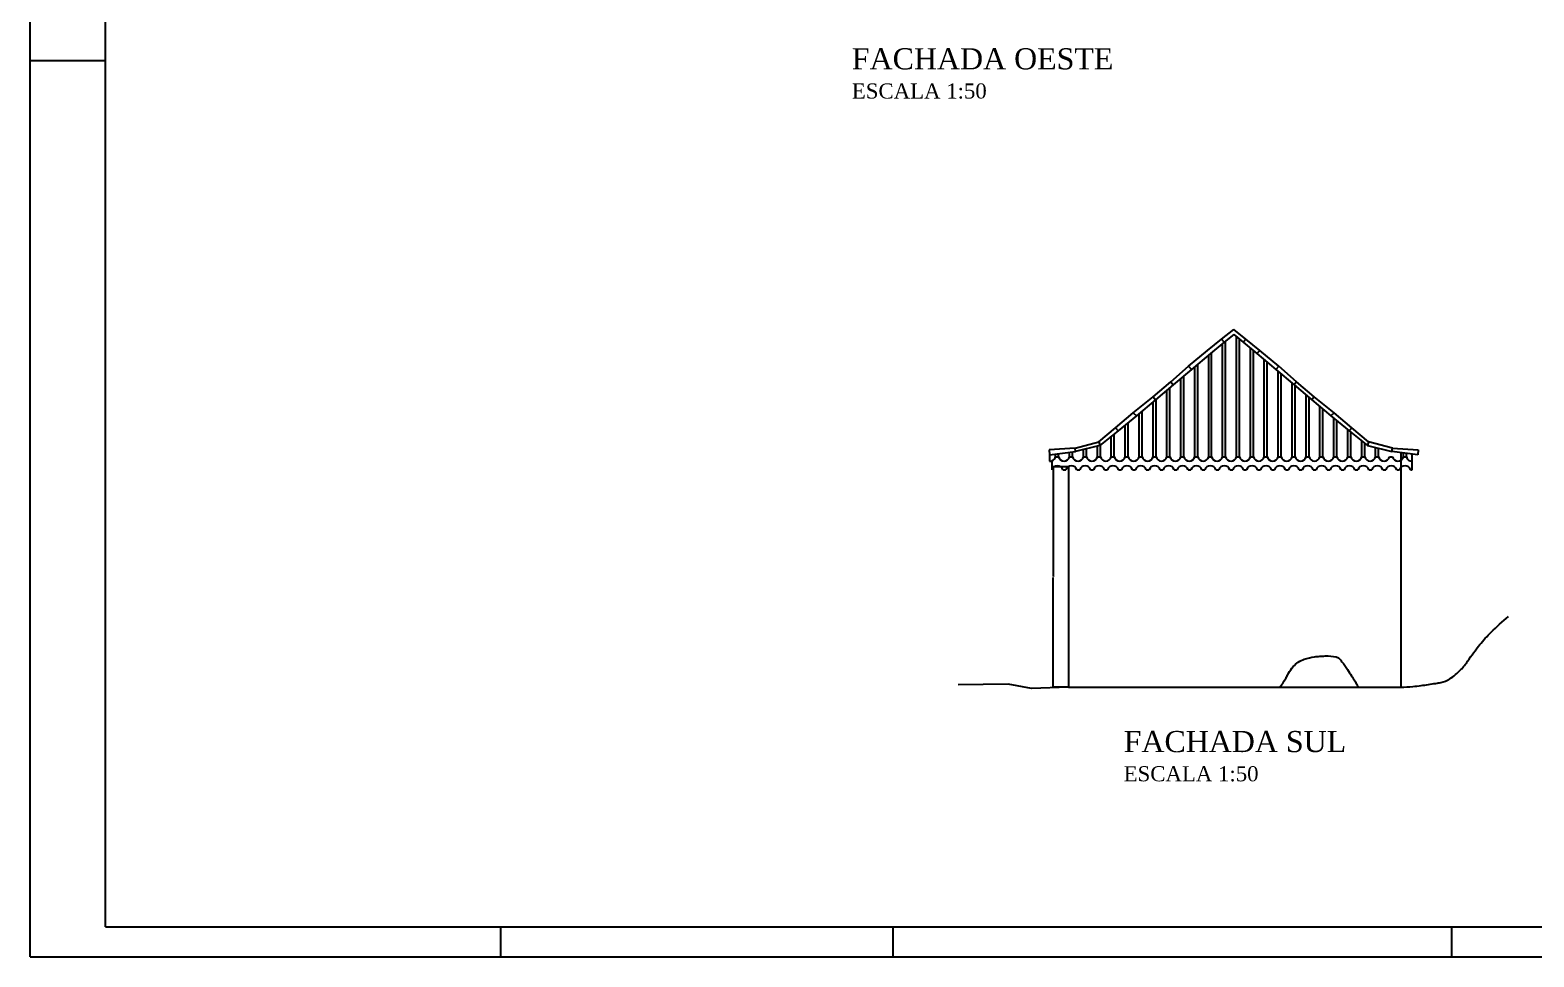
# Model space of a CAD drawing. Extents: x -1289 to 841, y -797 to 594.
# Drawn here: x -1288.5 to -790.3, y -4.5 to 302.6 of the extents above; entities that cross this region are included whole.
import ezdxf

# ---------------------------------------------------------------- set-up
doc = ezdxf.new("R2010")
doc.units = 0
doc.header["$MEASUREMENT"] = 0
doc.layers.get('0').update_dxf_attribs({"linetype": 'CONTINUOUS'})
doc.layers.get('DEFPOINTS').update_dxf_attribs({"linetype": 'CONTINUOUS'})
for name, color, linetype in [('COBERTURA', 2, 'CONTINUOUS'), ('CONTINENTE', 1, 'CONTINUOUS'), ('COTAS', 1, 'CONTINUOUS'), ('ESQUADRIAS', 2, 'CONTINUOUS'), ('MARGEXT', 2, 'CONTINUOUS'), ('MARGINT', 6, 'CONTINUOUS'), ('PAREDE', 1, 'CONTINUOUS'), ('PISO', 1, 'CONTINUOUS')]:
    doc.layers.add(name, color=color, linetype=linetype)
doc.dimstyles.get("Standard").update_dxf_attribs({"dimtxt": 0.18, "dimasz": 0.18, "dimexe": 0.18, "dimexo": 0.0625, "dimgap": 0.09, "dimtad": 0, "dimtih": 1, "dimtoh": 1, "dimdec": 4, "dimzin": 0, "dimdsep": 46, "dimtxsty": 'STANDARD', "dimcen": 0.09, "dimadec": 0, "dimazin": 0, "dimtfac": 1, "dimtdec": 4, "dimtofl": 0, "dimtmove": 0, "dimatfit": 3, "dimfxl": 1, "dimtolj": 1, "dimtzin": 0, "dimarcsym": 0})

# ---------------------------------------------------------------- blocks, each defined once
blk = doc.blocks.new('*D14')
at = {"color": 0, "linetype": 'ByBlock'}
for p, q in [((-944.48, 157.94), (-949.68, 157.94)), ((-949.5, 157.76), (-949.5, 121.57)), ((-949.5, 85.02), (-949.5, 121.21)), ((-944.48, 84.84), (-949.68, 84.84))]:
    blk.add_line(p, q, dxfattribs=at)
for points in [[(-949.53, 157.76), (-949.47, 157.76), (-949.5, 157.94)], [(-949.53, 85.02), (-949.47, 85.02), (-949.5, 84.84)]]:
    blk.add_solid(points, dxfattribs=at)
at = {"layer": 'DEFPOINTS', "color": 0, "linetype": 'ByBlock'}
for p in [(-949.5, 157.94), (-944.41, 157.94), (-944.41, 84.84)]:
    blk.add_point(p, dxfattribs=at)
at = {"color": 0, "linetype": 'ByBlock', "insert": (-949.5, 121.39), "char_height": 0.18, "attachment_point": 5}
blk.add_mtext('\\A1;73.1060', dxfattribs=at)

msp = doc.modelspace()

# ---------------------------------------------------------------- linework, layer by layer
at = {"layer": 'COBERTURA', "color": 2}
for p, q in [((-893.74094, 200.19436), (-889.72225, 203.40497)), ((-889.72225, 201.72738), (-892.90198, 199.17984)), ((-885.70356, 200.19436), (-889.72225, 203.40497)), ((-889.72225, 201.72738), (-886.54252, 199.17984)), ((-923.00929, 175.79255), (-916.3859, 181.1298)), ((-915.59109, 180.11528), (-921.94955, 174.82214)), ((-916.3859, 181.1298), (-915.59109, 180.11528)), ((-863.0586, 181.1298), (-863.85341, 180.11528)), ((-863.85341, 180.11528), (-857.49495, 174.82214)), ((-856.43521, 175.79255), (-863.0586, 181.1298)), ((-928.87302, 170.77968), (-923.00929, 175.79255)), ((-921.94955, 174.82214), (-928.03406, 169.80927)), ((-923.00929, 175.79255), (-921.94955, 174.82214)), ((-856.43521, 175.79255), (-857.49495, 174.82214)), ((-857.49495, 174.82214), (-851.41044, 169.80927)), ((-850.57148, 170.77968), (-856.43521, 175.79255)), ((-934.43667, 166.19229), (-928.87302, 170.77968)), ((-928.03406, 169.80927), (-934.08342, 164.95722)), ((-928.87302, 170.77968), (-928.03406, 169.80927)), ((-850.57148, 170.77968), (-851.41044, 169.80927)), ((-851.41044, 169.80927), (-845.36108, 164.95722)), ((-845.00783, 166.19229), (-850.57148, 170.77968)), ((-942.29642, 164.11914), (-934.43667, 166.19229)), ((-934.08342, 164.95722), (-942.16396, 162.92818)), ((-934.43667, 166.19229), (-934.08342, 164.95722)), ((-845.00783, 166.19229), (-845.36108, 164.95722)), ((-845.36108, 164.95722), (-837.28054, 162.92818)), ((-837.14808, 164.11914), (-845.00783, 166.19229)), ((-942.29642, 164.11914), (-950.86268, 163.50161)), ((-950.86268, 163.50161), (-950.77437, 161.86955)), ((-950.77437, 161.86955), (-942.16396, 162.92818)), ((-942.16396, 162.92818), (-942.29642, 164.11914)), ((-837.28054, 162.92818), (-837.14808, 164.11914)), ((-828.67013, 161.86955), (-837.28054, 162.92818)), ((-837.14808, 164.11914), (-828.58182, 163.50161)), ((-828.58182, 163.50161), (-828.67013, 161.86955))]:
    msp.add_line(p, q, dxfattribs=at)
at = {"layer": 'COBERTURA', "color": 1}
for p, q in [((-892.41487, 161.17456), (-892.41487, 199.5701)), ((-888.79353, 161.17456), (-888.79353, 200.98331)), ((-887.80594, 161.17456), (-887.80594, 200.19207)), ((-898.01139, 161.17456), (-898.01139, 194.92901)), ((-897.0238, 161.17456), (-897.0238, 195.7554)), ((-893.40246, 161.17456), (-893.40246, 198.76404)), ((-884.1846, 161.17456), (-884.1846, 197.22087)), ((-883.19702, 161.17456), (-883.19702, 196.40037)), ((-902.62032, 161.17456), (-902.62032, 191.05804)), ((-901.63273, 161.17456), (-901.63273, 191.8875)), ((-879.57567, 161.17456), (-879.57567, 193.36898)), ((-878.58809, 161.17456), (-878.58809, 192.80688)), ((-874.96674, 161.17456), (-874.96674, 189.49816)), ((-907.22925, 161.17456), (-907.22925, 187.18774)), ((-906.24166, 161.17456), (-906.24166, 188.01702)), ((-873.97916, 161.17456), (-873.97916, 188.66889)), ((-870.35781, 161.17456), (-870.35781, 185.62806)), ((-869.37023, 161.17456), (-869.37023, 184.79625)), ((-916.44711, 161.17456), (-916.44711, 179.40268)), ((-915.45952, 161.17456), (-915.45952, 180.22692)), ((-911.83818, 161.17456), (-911.83818, 183.29959)), ((-910.85059, 161.17456), (-910.85059, 184.13755)), ((-865.74888, 161.17456), (-865.74888, 181.72357)), ((-864.7613, 161.17456), (-864.7613, 180.88562)), ((-921.05604, 161.17456), (-921.05604, 175.56595)), ((-920.06845, 161.17456), (-920.06845, 176.38807)), ((-861.13995, 161.17456), (-861.13995, 177.85645)), ((-860.15237, 161.17456), (-860.15237, 177.03432)), ((-925.66497, 161.17456), (-925.66497, 171.7611)), ((-924.67738, 161.17456), (-924.67738, 172.57475)), ((-856.53102, 161.17456), (-856.53102, 174.02798)), ((-855.54344, 161.17456), (-855.54344, 173.21434)), ((-851.92209, 161.17456), (-851.92209, 170.2308)), ((-850.93451, 161.17456), (-850.93451, 169.42753)), ((-934.88283, 161.17456), (-934.88283, 164.75649)), ((-933.89524, 161.17456), (-933.89524, 165.10815)), ((-930.2739, 161.17456), (-930.2739, 168.01274)), ((-929.28631, 161.17456), (-929.28631, 168.80486)), ((-847.31316, 161.17456), (-847.31316, 166.52294)), ((-846.32558, 161.17456), (-846.32558, 165.73082)), ((-950.77437, 161.86955), (-950.77437, 159.79374)), ((-949.95939, 159.86244), (-949.95939, 156.85618)), ((-948.70962, 161.17456), (-948.70962, 162.09254)), ((-948.70962, 161.17456), (-947.72203, 161.17456)), ((-947.72203, 161.17456), (-947.72203, 162.19919)), ((-944.10069, 161.17456), (-944.10069, 162.59027)), ((-944.10069, 161.17456), (-943.1131, 161.17456)), ((-943.1131, 161.17456), (-943.1131, 162.73129)), ((-939.49176, 161.17456), (-939.49176, 163.59918)), ((-939.49176, 161.17456), (-938.50417, 161.17456)), ((-938.50417, 161.17456), (-938.50417, 163.84716)), ((-934.88283, 161.17456), (-933.89524, 161.17456)), ((-930.2739, 161.17456), (-929.28631, 161.17456)), ((-925.66497, 161.17456), (-924.67738, 161.17456)), ((-921.05604, 161.17456), (-920.06845, 161.17456)), ((-916.44711, 161.17456), (-915.45952, 161.17456)), ((-911.83818, 161.17456), (-910.85059, 161.17456)), ((-907.22925, 161.17456), (-906.24166, 161.17456)), ((-902.62032, 161.17456), (-901.63273, 161.17456)), ((-898.01139, 161.17456), (-897.0238, 161.17456)), ((-893.40246, 161.17456), (-892.41487, 161.17456)), ((-888.79353, 161.17456), (-887.80594, 161.17456)), ((-884.1846, 161.17456), (-883.19702, 161.17456)), ((-879.57567, 161.17456), (-878.58809, 161.17456)), ((-874.96674, 161.17456), (-873.97916, 161.17456)), ((-870.35781, 161.17456), (-869.37023, 161.17456)), ((-865.74888, 161.17456), (-864.7613, 161.17456)), ((-861.13995, 161.17456), (-860.15237, 161.17456)), ((-856.53102, 161.17456), (-855.54344, 161.17456)), ((-851.92209, 161.17456), (-850.93451, 161.17456)), ((-847.31316, 161.17456), (-846.32558, 161.17456)), ((-842.70424, 161.17456), (-842.70424, 164.29008)), ((-842.70424, 161.17456), (-841.71665, 161.17456)), ((-841.71665, 161.17456), (-841.71665, 164.0421)), ((-838.09531, 161.17456), (-837.10772, 161.17456)), ((-833.48638, 161.17456), (-833.48638, 162.4617)), ((-833.48638, 161.17456), (-832.49879, 161.17456)), ((-832.49879, 161.17456), (-832.49879, 162.34028)), ((-946.33805, 156.85618), (-945.35046, 156.85618)), ((-941.72912, 156.85618), (-940.74153, 156.85618)), ((-937.12019, 156.85618), (-936.1326, 156.85618)), ((-932.51126, 156.85618), (-931.52367, 156.85618)), ((-927.90233, 156.85618), (-926.91474, 156.85618)), ((-923.2934, 156.85618), (-922.30581, 156.85618)), ((-918.68447, 156.85618), (-917.69688, 156.85618)), ((-914.07554, 156.85618), (-913.08795, 156.85618)), ((-909.46661, 156.85618), (-908.47902, 156.85618)), ((-904.85768, 156.85618), (-903.87009, 156.85618)), ((-900.24875, 156.85618), (-899.26117, 156.85618)), ((-895.63982, 156.85618), (-894.65224, 156.85618)), ((-891.03089, 156.85618), (-890.04331, 156.85618)), ((-886.42196, 156.85618), (-885.43438, 156.85618)), ((-881.81303, 156.85618), (-880.82545, 156.85618)), ((-877.2041, 156.85618), (-876.21652, 156.85618)), ((-872.59517, 156.85618), (-871.60759, 156.85618)), ((-872.59517, 156.85618), (-871.60759, 156.85618)), ((-867.98624, 156.85618), (-866.99866, 156.85618)), ((-863.37731, 156.85618), (-862.38973, 156.85618)), ((-858.76838, 156.85618), (-857.7808, 156.85618)), ((-854.15946, 156.85618), (-853.17187, 156.85618)), ((-849.55053, 156.85618), (-848.56294, 156.85618)), ((-844.9416, 156.85618), (-843.95401, 156.85618)), ((-840.33267, 156.85618), (-839.34508, 156.85618)), ((-835.72374, 156.85618), (-834.73615, 156.85618)), ((-831.11481, 156.85618), (-830.62101, 156.85618))]:
    msp.add_line(p, q, dxfattribs=at)
at = {"layer": 'COBERTURA', "color": 2}
for points in [[(-898.37731, 196.40095), (-893.74094, 200.19436), (-892.90198, 199.17984), (-897.36173, 195.47465)], [(-881.06719, 196.40095), (-885.70356, 200.19436), (-886.54252, 199.17984), (-882.08277, 195.47465)], [(-904.66319, 191.2609), (-898.37731, 196.40095)], [(-897.36173, 195.47465), (-903.69176, 190.15816)], [(-874.78131, 191.2609), (-881.06719, 196.40095), (-882.08277, 195.47465), (-875.75274, 190.15816)], [(-910.58008, 186.05598), (-904.66319, 191.2609), (-903.69176, 190.15816), (-909.78527, 185.04146)], [(-868.86442, 186.05598), (-874.78131, 191.2609), (-875.75274, 190.15816), (-869.65923, 185.04146)], [(-916.3859, 181.1298), (-910.58008, 186.05598), (-909.78527, 185.04146), (-915.59109, 180.11528)], [(-863.0586, 181.1298), (-868.86442, 186.05598), (-869.65923, 185.04146), (-863.85341, 180.11528)]]:
    msp.add_lwpolyline(points, dxfattribs=at)
at = {"layer": 'COBERTURA', "color": 1}
for centre, start, end in [((-950.52029, 161.64794), 262.1974126, 345.3485628), ((-945.91136, 161.64794), 194.6514372, 345.3485628), ((-941.30243, 161.64794), 194.6514372, 345.3485628), ((-936.6935, 161.64794), 194.6514372, 345.3485628), ((-932.08457, 161.64794), 194.6514372, 345.3485628), ((-927.47564, 161.64794), 194.6514372, 345.3485628), ((-922.86671, 161.64794), 194.6514372, 345.3485628), ((-918.25778, 161.64794), 194.6514372, 345.3485628), ((-913.64885, 161.64794), 194.6514372, 345.3485628), ((-909.03992, 161.64794), 194.6514372, 345.3485628), ((-904.43099, 161.64794), 194.6514372, 345.3485628), ((-899.82206, 161.64794), 194.6514372, 345.3485628), ((-895.21313, 161.64794), 194.6514372, 345.3485628), ((-895.21313, 161.64794), 194.6514372, 345.3485628), ((-890.6042, 161.64794), 194.6514372, 345.3485628), ((-885.99527, 161.64794), 194.6514372, 345.3485628), ((-881.38634, 161.64794), 194.6514372, 345.3485628), ((-876.77741, 161.64794), 194.6514372, 345.3485628), ((-872.16848, 161.64794), 194.6514372, 345.3485628), ((-872.16848, 161.64794), 194.6514372, 345.3485628), ((-867.55955, 161.64794), 194.6514372, 345.3485628), ((-862.95063, 161.64794), 194.6514372, 345.3485628), ((-862.95063, 161.64794), 194.6514372, 345.3485628), ((-858.3417, 161.64794), 194.6514372, 345.3485628), ((-853.73277, 161.64794), 194.6514372, 345.3485628), ((-849.12384, 161.64794), 194.6514372, 345.3485628), ((-844.51491, 161.64794), 194.6514372, 345.3485628), ((-839.90598, 161.64794), 194.6514372, 345.3485628), ((-835.29705, 161.64794), 194.6514372, 345.3485628), ((-830.68812, 161.64794), 194.6514372, 272.0547892), ((-948.14872, 156.3828), 14.6514372, 165.3485628), ((-943.53979, 156.3828), 14.6514372, 165.3485628), ((-938.93086, 156.3828), 14.6514372, 165.3485628), ((-934.32193, 156.3828), 14.6514372, 165.3485628), ((-929.713, 156.3828), 14.6514372, 165.3485628), ((-925.10407, 156.3828), 14.6514372, 165.3485628), ((-920.49514, 156.3828), 14.6514372, 165.3485628), ((-915.88621, 156.3828), 14.6514372, 165.3485628), ((-911.27728, 156.3828), 14.6514372, 165.3485628), ((-906.66835, 156.3828), 14.6514372, 165.3485628), ((-902.05942, 156.3828), 14.6514372, 165.3485628), ((-897.45049, 156.3828), 14.6514372, 165.3485628), ((-892.84156, 156.3828), 14.6514372, 165.3485628), ((-888.23263, 156.3828), 14.6514372, 165.3485628), ((-883.6237, 156.3828), 14.6514372, 165.3485628), ((-879.01477, 156.3828), 14.6514372, 165.3485628), ((-874.40585, 156.3828), 14.6514372, 165.3485628), ((-869.79692, 156.3828), 14.6514372, 165.3485628), ((-865.18799, 156.3828), 14.6514372, 165.3485628), ((-860.57906, 156.3828), 14.6514372, 165.3485628), ((-855.97013, 156.3828), 14.6514372, 165.3485628), ((-851.3612, 156.3828), 14.6514372, 165.3485628), ((-846.75227, 156.3828), 14.6514372, 165.3485628), ((-842.14334, 156.3828), 14.6514372, 165.3485628), ((-837.53441, 156.3828), 14.6514372, 165.3485628), ((-832.92548, 156.3828), 14.6514372, 165.3485628)]:
    msp.add_arc(centre, 1.87153, start, end, dxfattribs=at)
at = {"layer": 'ESQUADRIAS', "color": 2}
msp.add_line((-830.62101, 156.85618), (-830.62101, 162.10941), dxfattribs=at)
at = {"layer": 'MARGEXT'}
for p, q in [((-1288.5, -4.5), (-1288.5, 589.5)), ((-1288.5, 292.5), (-1263.5, 292.5)), ((-1132.5, -4.5), (-1132.5, 5.5)), ((-1002.5, -4.5), (-1002.5, 5.5)), ((-817.5, -4.5), (-817.5, 5.5)), ((-1288.5, -4.5), (-447.5, -4.5))]:
    msp.add_line(p, q, dxfattribs=at)
at = {"layer": 'MARGINT'}
for q in [(-1263.5, 579.5), (-457.5, 5.5)]:
    msp.add_line((-1263.5, 5.5), q, dxfattribs=at)
at = {"layer": 'PAREDE', "color": 7}
for p in [(-834.36829, 162.57013), (-834.36829, 156.99032)]:
    msp.add_line(p, (-834.36829, 84.83593), dxfattribs=at)
msp.add_lwpolyline([(-944.41422, 157.94197), (-944.41422, 84.83593)], dxfattribs=at)
at = {"layer": 'PAREDE', "color": 2}
msp.add_lwpolyline([(-874.54773, 84.83593, 0.018695184), (-873.49226, 86.11712, 0.03148799), (-872.9446, 86.93727, 0.017480254), (-872.21095, 88.30992, -0.018938748), (-871.53007, 89.57495, -0.049737718), (-869.98486, 91.68967, -0.058875758), (-868.32381, 93.15465, -0.071045941), (-866.32214, 94.15458, -0.045745847), (-862.9486, 94.9445, -0.014970358), (-861.23667, 95.13122, -0.013756173), (-859.36512, 95.22711, -0.051330777), (-855.81423, 94.9464, -0.154175017), (-854.74433, 94.37929, -0.034404128), (-853.84935, 93.33524, -0.014726521), (-852.00957, 90.70538, -0.001032946), (-850.65321, 88.63026, -0.001269896), (-849.55772, 86.93727, -0.010913322), (-849.19963, 86.35314, -0.004277504), (-848.3318, 84.83593)], format="xyb", dxfattribs=at)
at = {"layer": 'PISO', "color": 7}
for p, q in [((-964.44715, 85.83933), (-981.05016, 85.63707)), ((-956.75307, 84.42349), (-964.44715, 85.83933)), ((-944.41422, 84.83593), (-834.36829, 84.83593))]:
    msp.add_line(p, q, dxfattribs=at)
msp.add_lwpolyline([(-834.36829, 84.83593, 0.008469018), (-830.40062, 85.11916, 0.012014687), (-827.61417, 85.43319, 0.004645189), (-822.76097, 86.14458, 0.013782586), (-821.13495, 86.4445, 0.089308807), (-818.14497, 87.66694, 0.060182312), (-814.45325, 90.69202, 0.044291251), (-812.21663, 93.48299, -0.02317449), (-808.1765, 98.9848, -0.029243406), (-804.43943, 103.09235, -0.020885882), (-798.66013, 108.28889)], format="xyb", dxfattribs=at)
msp.add_lwpolyline([(-944.41422, 84.83593), (-956.75307, 84.42349)], dxfattribs=at)

# ---------------------------------------------------------------- texts
at = {"layer": 'CONTINENTE', "char_height": 7, "width": 176.5669, "attachment_point": 1}
for s, insert in [('\\fTimes New Roman|b0|i0|c0|p18;FACHADA OESTE\\P\\H5;ESCALA 1:50', (-1016.22717, 296.60746)), ('\\fTimes New Roman|b0|i0|c0|p18;FACHADA SUL\\P\\H5;ESCALA 1:50', (-926.17547, 70.36716))]:
    msp.add_mtext(s, dxfattribs=dict(at, insert=insert))

# ---------------------------------------------------------------- dimensions: what is measured, and where the dimension line sits
at = {"layer": 'COTAS', "color": 1}
dim = msp.add_linear_dim(base=(-949.50348, 157.94197), p1=(-944.41422, 84.83593), p2=(-944.41422, 157.94197), angle=90, dimstyle='STANDARD', override={"dimscale": 1}, dxfattribs=at)
dim.commit()
dim.dimension.update_dxf_attribs({"geometry": '*D14', "text_midpoint": (-949.50348, 121.38895)})

doc.saveas('drawing.dxf')
